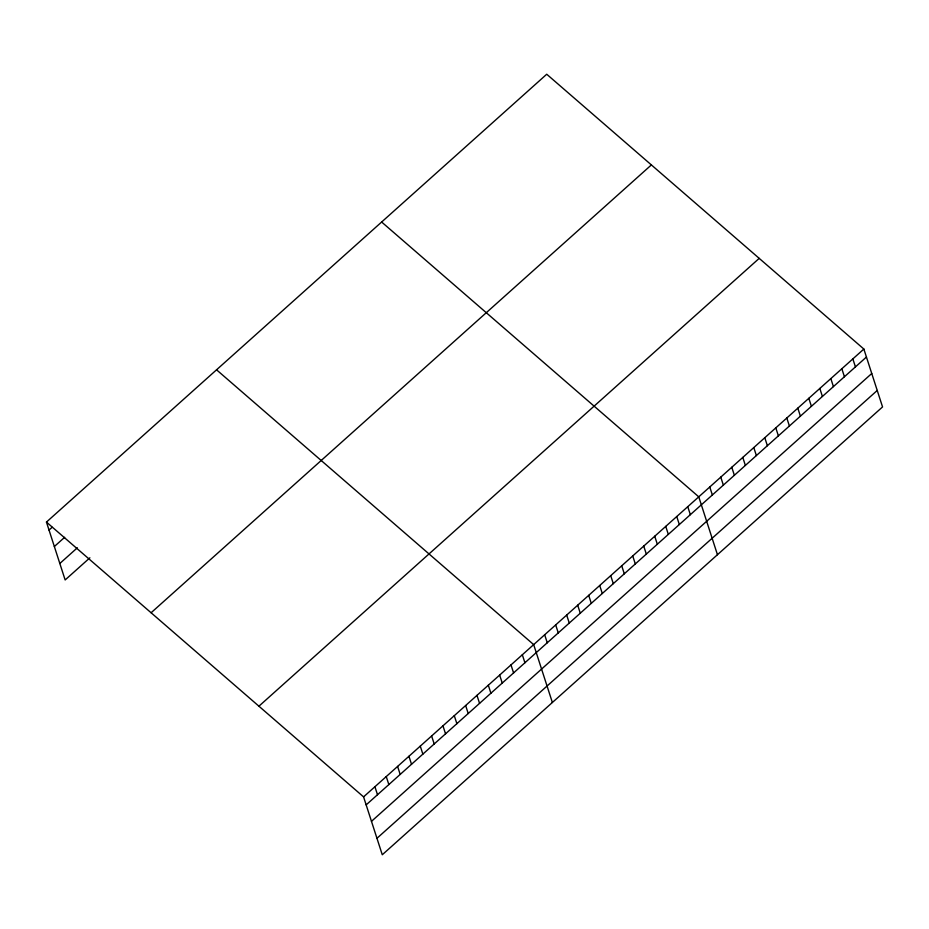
<?xml version="1.0" encoding="UTF-8"?>
<svg xmlns="http://www.w3.org/2000/svg" width="929" height="929" viewBox="0 0 929 929"><rect width="100%" height="100%" fill="white"/><g stroke="black" fill="none" stroke-linecap="round" stroke-linejoin="round"><path stroke-width="1.39" d="M46.45 522.075L546.728 74.239L863.854 349.049L882.55 406.925L382.272 854.761L363.576 796.885L46.45 522.075L65.146 579.951L89.881 557.806M49.028 530.064L52.129 527.3M54.346 546.531L64.658 537.299M59.828 563.485L77.351 547.796M151.102 612.757L651.38 164.921M258.924 706.191L759.202 258.367M363.576 796.885L863.854 349.049M366.165 804.874L866.432 357.05M371.472 821.341L871.75 373.504M376.953 838.295L877.231 390.47M381.633 222.019L698.759 496.829L717.455 554.718M216.55 369.812L533.676 644.621L552.372 702.498M852.845 358.896L855.435 366.897M841.848 368.755L844.426 376.744M830.84 378.602L833.418 386.603M819.831 388.461L822.409 396.451M808.822 398.309L811.412 406.31M797.814 408.168L800.403 416.157M786.817 418.015L789.395 426.016M775.808 427.863L778.386 435.864M764.799 437.722L767.377 445.711M753.791 447.569L756.38 455.57M742.794 457.428L745.372 465.417M731.785 467.275L734.363 475.276M720.776 477.134L723.354 485.124M709.768 486.982L712.357 494.983M687.762 506.688L690.34 514.678M676.753 516.536L679.331 524.537M665.745 526.395L668.323 534.384M654.736 536.242L657.326 544.243M643.739 546.089L646.317 554.09M632.73 555.948L635.308 563.938M621.722 565.796L624.3 573.797M610.713 575.655L613.303 583.644M599.704 585.502L602.294 593.503M588.707 595.361L591.285 603.351M577.699 605.209L580.277 613.21M566.69 615.056L569.268 623.057M555.681 624.915L558.271 632.904M544.673 634.762L547.262 642.763M522.33 654.771L524.92 662.76M510.996 664.92L513.574 672.921M499.651 675.069L502.241 683.07M488.317 685.219L490.895 693.22M476.972 695.368L479.561 703.369M465.638 705.517L468.216 713.518M454.293 715.678L456.882 723.668M442.959 725.828L445.537 733.817M431.613 735.977L434.203 743.966M420.28 746.126L422.858 754.127M408.934 756.276L411.524 764.277M397.6 766.425L400.178 774.426M386.255 776.574L388.845 784.575M374.921 786.735L377.499 794.725"/></g></svg>
